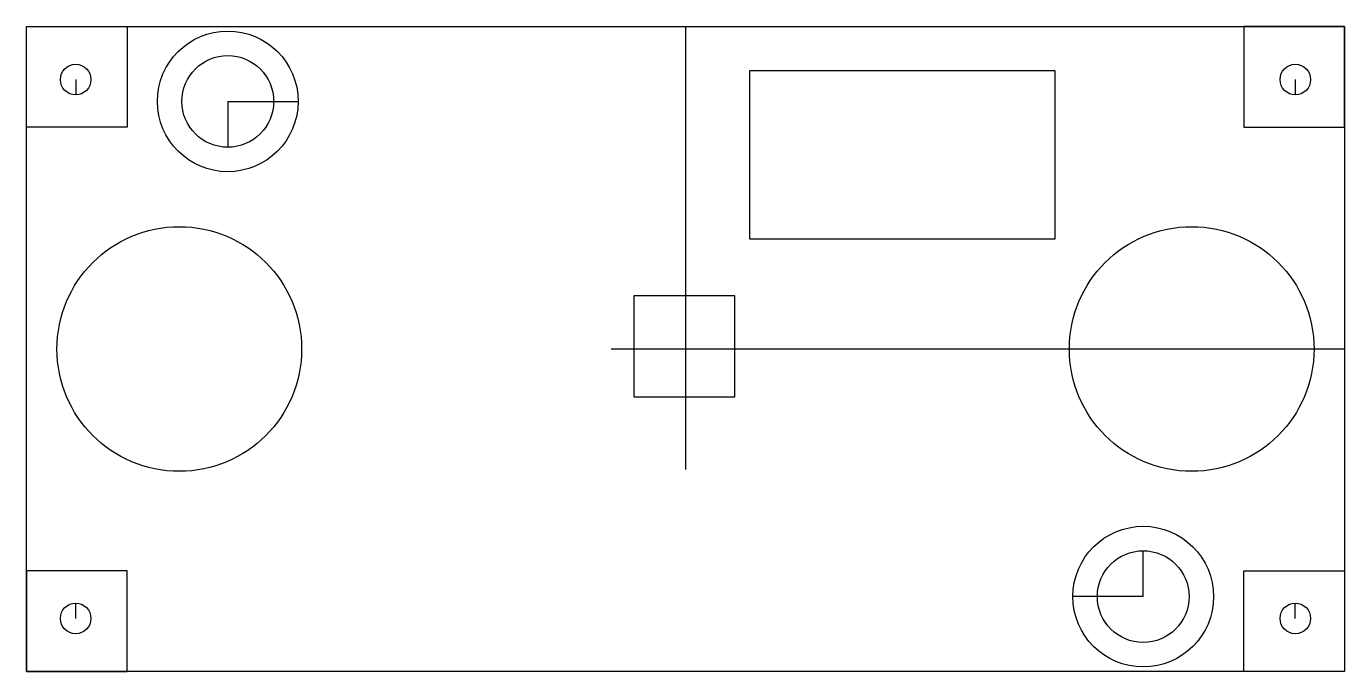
# Model space of a CAD drawing. Header units: millimetres. Extents: x -21.5 to 21.6, y -10.6 to 10.6.
import ezdxf

# ---------------------------------------------------------------- set-up
doc = ezdxf.new("R2010")
doc.units = ezdxf.units.MM
doc.header["$MEASUREMENT"] = 0
doc.layers.get('0').update_dxf_attribs({"color": 10})

msp = doc.modelspace()

# ---------------------------------------------------------------- linework, layer by layer
for p, q in [((0, 10.55), (0, -3.94)), ((-19.938, 8.809), (-19.938, 8.309)), ((19.938, 8.809), (19.938, 8.309)), ((-14.965, 8.097), (-14.965, 6.597)), ((-14.965, 8.097), (-12.665, 8.097)), ((21.55, 0), (-2.425, 0)), ((14.965, -8.097), (14.965, -6.597)), ((14.965, -8.097), (12.665, -8.097)), ((-19.938, -8.809), (-19.938, -8.309)), ((19.938, -8.809), (19.938, -8.309))]:
    msp.add_line(p, q)
for points in [[(21.55, 10.55), (21.55, -10.55), (-21.55, -10.55), (-21.55, 10.55)], [(-21.55, 10.55), (-18.25, 10.55), (-18.25, 7.25), (-21.55, 7.25)], [(21.55, 10.55), (18.25, 10.55), (18.25, 7.25), (21.55, 7.25)], [(2.089, 9.1), (2.089, 3.6), (12.089, 3.6), (12.089, 9.1)], [(1.612, 1.741), (-1.688, 1.741), (-1.688, -1.559), (1.612, -1.559)], [(-21.55, -10.55), (-18.25, -10.55), (-18.25, -7.25), (-21.55, -7.25)], [(21.55, -10.55), (18.25, -10.55), (18.25, -7.25), (21.55, -7.25)]]:
    msp.add_lwpolyline(points, close=True)
for centre, radius in [((-14.965, 8.097), 2.3), ((-14.965, 8.097), 1.5), ((-19.938, 8.809), 0.5), ((19.938, 8.809), 0.5), ((-16.55, 0), 4), ((16.55, 0), 4), ((14.965, -8.097), 2.3), ((14.965, -8.097), 1.5), ((-19.938, -8.809), 0.5), ((19.938, -8.809), 0.5)]:
    msp.add_circle(centre, radius)

doc.saveas('drawing.dxf')
